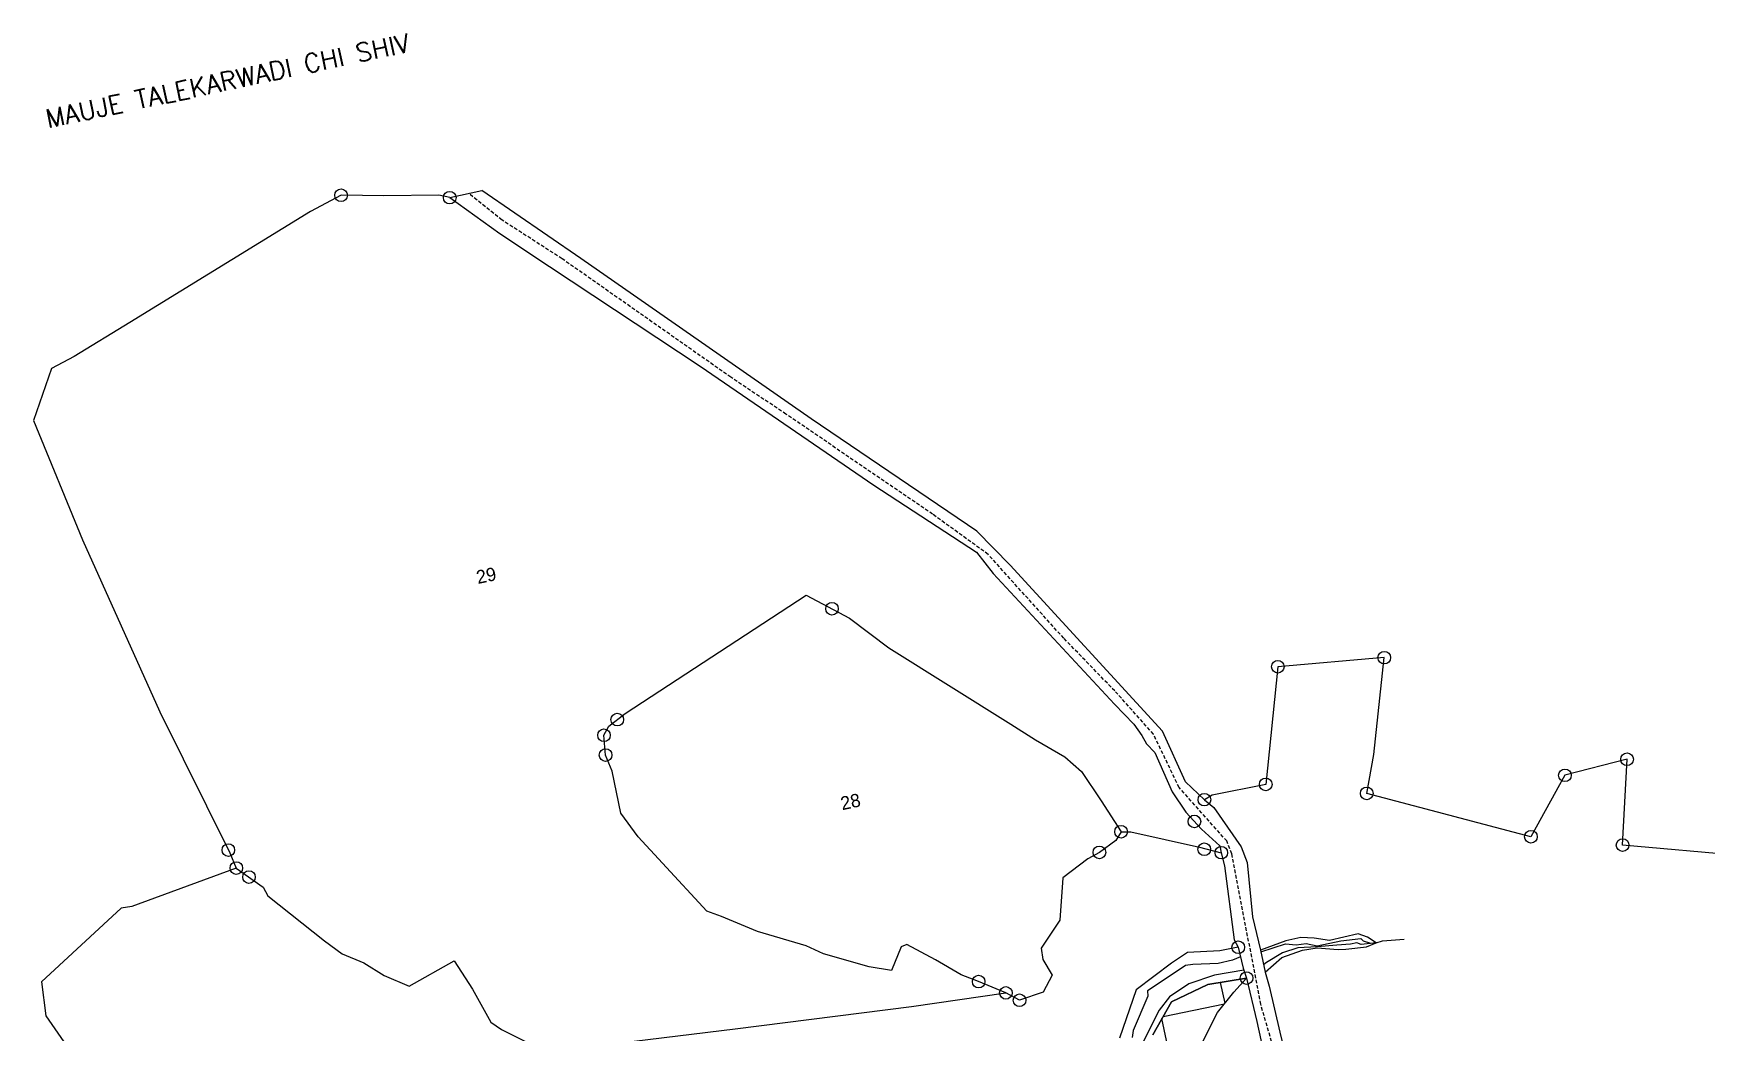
# Model space of a CAD drawing. Header units: metres. Extents: x 349664 to 353992, y 1754751 to 1758067.
# Drawn here: x 351329 to 352504, y 1757366 to 1758067 of the extents above; entities that cross this region are included whole.
import ezdxf
from ezdxf.enums import TextEntityAlignment as Align

# ---------------------------------------------------------------- set-up
doc = ezdxf.new("R2010")
doc.units = ezdxf.units.M
doc.linetypes.add('DASHED', pattern=[0.75, 0.5, -0.25])
for name, color, linetype in [('LINE_WATER', 4, 'Continuous'), ('OFF', 1, 'Continuous'), ('OTHERS', 1, 'Continuous'), ('POLY_HATCH', 12, 'Continuous'), ('POLY_PARCEL', 6, 'Continuous'), ('POLY_ROAD', 30, 'Continuous'), ('POLY_WATER', 4, 'Continuous'), ('TEXT_MAPOUT', 7, 'Continuous'), ('TEXT_PARCEL', 7, 'Continuous'), ('V_BOUND_LINE', 7, 'Continuous')]:
    doc.layers.add(name, color=color, linetype=linetype)
doc.styles.add('kruti dev 050', font='')
doc.styles.get("Standard").update_dxf_attribs({"font": 'simplex.shx'})
doc.styles.get('kruti dev 050').set_extended_font_data('Kruti Dev 050')

msp = doc.modelspace()

# ---------------------------------------------------------------- linework, layer by layer
for centre in [(351545.2, 1757953.9), (351621.5, 1757952.2), (351889.9, 1757663.6), (352277.7, 1757629.3), (352203, 1757622.9), (351739.1, 1757585.8), (351729.8, 1757574.8), (351730.9, 1757560.9), (352448.2, 1757558), (352194.5, 1757540.3), (352404.6, 1757546.7), (352151.4, 1757529.6), (352265.4, 1757534), (352144.4, 1757514.3), (352092.9, 1757507.1), (352380.7, 1757503.6), (351466, 1757494.2), (352077.7, 1757492.6), (352151.3, 1757494.8), (352163.3, 1757492.4), (352445.1, 1757497.7), (351471.6, 1757481.6), (351480.5, 1757475.3), (352175.2, 1757426), (351992.9, 1757401.9), (352181, 1757404.4), (352012, 1757394), (352021.6, 1757388.8)]:
    msp.add_circle(centre, 4.43)
at = {"layer": 'LINE_WATER'}
for p, q in [((352191, 1757422.8), (352208.3, 1757428.4)), ((352206.3, 1757422.2), (352195.1, 1757415.3)), ((352217, 1757425.7), (352206.3, 1757422.2)), ((352208.3, 1757428.4), (352215.8, 1757427.8)), ((352215.8, 1757427.8), (352222.8, 1757428.6)), ((352230.7, 1757426.4), (352217, 1757425.7)), ((352222.8, 1757428.6), (352230.6, 1757426.9)), ((352230.6, 1757426.9), (352247.2, 1757430.6)), ((352244.5, 1757427.5), (352230.7, 1757426.4)), ((352253.9, 1757428.2), (352244.5, 1757427.5)), ((352247.2, 1757430.6), (352261.2, 1757432.2)), ((352258.5, 1757429), (352253.9, 1757428.2)), ((352261.6, 1757428), (352258.5, 1757429)), ((352261.2, 1757432.2), (352262.8, 1757430.4)), ((352272.1, 1757429.2), (352261.6, 1757428)), ((352262.8, 1757430.4), (352268.1, 1757428.9)), ((352268.1, 1757428.9), (352272.1, 1757429.2)), ((352138.1, 1757413.2), (352125.3, 1757404.6)), ((352143.2, 1757413.8), (352138.1, 1757413.2)), ((352161.1, 1757414.7), (352143.2, 1757413.8)), ((352171.2, 1757416.9), (352161.1, 1757414.7)), ((352176.8, 1757419.3), (352171.2, 1757416.9)), ((352195.1, 1757415.3), (352192.9, 1757413.7)), ((352125.3, 1757404.6), (352111.5, 1757395.4)), ((352140.6, 1757400.4), (352126.8, 1757391.1)), ((352158.4, 1757406.3), (352140.6, 1757400.4)), ((352179.1, 1757409.9), (352158.4, 1757406.3)), ((352111.8, 1757391.7), (352101.4, 1757367.6)), ((352111.5, 1757395.4), (352111.8, 1757391.7)), ((352126.8, 1757391.1), (352119.6, 1757381.9)), ((352119.6, 1757381.9), (352108.7, 1757360.1)), ((352101.4, 1757367.6), (352100.7, 1757362.6))]:
    msp.add_line(p, q, dxfattribs=at)
at = {"layer": 'OFF'}
msp.add_line((351621.5, 1757952.2), (351644.1, 1757957.2), dxfattribs=at)
at = {"layer": 'OTHERS', "linetype": 'DASHED', "ltscale": 5}
for p, q in [((351658.2, 1757936.4), (351634.9, 1757955.2)), ((351700.4, 1757909.3), (351658.2, 1757936.4)), ((351818.9, 1757826.1), (351700.4, 1757909.3)), ((351857.6, 1757800.2), (351818.9, 1757826.1)), ((351960.6, 1757730), (351857.6, 1757800.2)), ((351999.5, 1757701.8), (351960.6, 1757730)), ((352052.7, 1757642.9), (351999.5, 1757701.8)), ((352088.5, 1757605.9), (352052.7, 1757642.9)), ((352115.6, 1757575.6), (352088.5, 1757605.9)), ((352133.7, 1757538.1), (352115.6, 1757575.6)), ((352167.2, 1757500.6), (352133.7, 1757538.1)), ((352170.7, 1757491.6), (352167.2, 1757500.6)), ((352191, 1757386), (352170.7, 1757491.6)), ((352226.8, 1757262.6), (352191, 1757386))]:
    msp.add_line(p, q, dxfattribs=at)
at = {"layer": 'POLY_HATCH'}
for p, q in [((352153.8, 1757399.8), (352128.3, 1757387.8)), ((352181, 1757404.4), (352153.8, 1757399.8)), ((352172.2, 1757394.5), (352181, 1757404.4)), ((352128.3, 1757387.8), (352115.3, 1757364.6)), ((352160.6, 1757380.2), (352172.2, 1757394.5)), ((352149.9, 1757358.8), (352160.6, 1757380.2))]:
    msp.add_line(p, q, dxfattribs=at)
at = {"layer": 'POLY_HATCH', "linetype": 'Continuous'}
for p, q in [((352165.9, 1757386.7), (352162.8, 1757401.3)), ((352130.8, 1757332.5), (352121.6, 1757375.9)), ((352122.4, 1757377.3), (352165.6, 1757386.4))]:
    msp.add_line(p, q, dxfattribs=at)
at = {"layer": 'POLY_PARCEL'}
for p, q in [((351744.7, 1757590), (351871.7, 1757673.1)), ((351871.7, 1757673.1), (351902.3, 1757657.1)), ((351902.3, 1757657.1), (351929.8, 1757636.3)), ((351929.8, 1757636.3), (352015.6, 1757582.7)), ((351733.1, 1757581.3), (351744.7, 1757590)), ((351729.8, 1757574.8), (351733.1, 1757581.3)), ((351730.9, 1757560.9), (351729.8, 1757574.8)), ((352015.6, 1757582.7), (352032.9, 1757571.6)), ((352032.9, 1757571.6), (352053.5, 1757559.7)), ((351735.5, 1757549.6), (351730.9, 1757560.9)), ((352053.5, 1757559.7), (352065.1, 1757549.4)), ((351741.7, 1757520.2), (351735.5, 1757549.6)), ((352065.1, 1757549.4), (352078.9, 1757528.8)), ((352078.9, 1757528.8), (352092.9, 1757507.1)), ((351753.9, 1757503.6), (351741.7, 1757520.2)), ((352092.9, 1757507.1), (352089.2, 1757501)), ((352092.9, 1757507.1), (352099.8, 1757507.1)), ((352099.8, 1757507.1), (352147.9, 1757496.2)), ((351770.9, 1757485.1), (351753.9, 1757503.6)), ((352089.2, 1757501), (352077.7, 1757492.6)), ((352147.9, 1757496.2), (352163.3, 1757492.4)), ((351471.6, 1757481.6), (351490.4, 1757468.2)), ((351802.1, 1757451.3), (351770.9, 1757485.1)), ((352069.6, 1757488.1), (352052.1, 1757474.8)), ((352077.7, 1757492.6), (352069.6, 1757488.1)), ((352052.1, 1757474.8), (352049.9, 1757445)), ((351490.4, 1757468.2), (351493.8, 1757462.1)), ((351493.8, 1757462.1), (351533.5, 1757430.6)), ((351812.3, 1757447.6), (351802.1, 1757451.3)), ((351837.7, 1757437.1), (351812.3, 1757447.6)), ((351871.8, 1757426.9), (351837.7, 1757437.1)), ((352049.9, 1757445), (352036.9, 1757425.3)), ((351533.5, 1757430.6), (351546, 1757421.3)), ((351883.9, 1757421.4), (351871.8, 1757426.9)), ((351938.4, 1757426.3), (351931.8, 1757409.7)), ((351942.4, 1757427.9), (351938.4, 1757426.3)), ((351962.5, 1757417.2), (351942.4, 1757427.9)), ((352036.9, 1757425.3), (352037.9, 1757417.4)), ((351546, 1757421.3), (351561.1, 1757415.1)), ((351561.1, 1757415.1), (351575.4, 1757406.1)), ((351592.9, 1757398.6), (351624.7, 1757416.5)), ((351624.7, 1757416.5), (351637.4, 1757396.5)), ((351915.9, 1757412.3), (351883.9, 1757421.4)), ((351931.8, 1757409.7), (351915.9, 1757412.3)), ((351980.7, 1757406.6), (351962.5, 1757417.2)), ((352037.9, 1757417.4), (352044.5, 1757406.4)), ((351575.4, 1757406.1), (351592.9, 1757398.6)), ((351992.9, 1757401.9), (351980.7, 1757406.6)), ((352012, 1757394), (351992.9, 1757401.9)), ((352044.5, 1757406.4), (352038.2, 1757394.5)), ((351637.4, 1757396.5), (351650.3, 1757373.5)), ((351945.8, 1757384.4), (352012, 1757394)), ((352021.6, 1757388.8), (352012, 1757394)), ((352038.2, 1757394.5), (352021.6, 1757388.8)), ((351821.8, 1757368.7), (351945.8, 1757384.4)), ((351650.3, 1757373.5), (351657.9, 1757368.3)), ((351657.9, 1757368.3), (351679.4, 1757357.6)), ((351751.1, 1757360), (351821.8, 1757368.7))]:
    msp.add_line(p, q, dxfattribs=at)
at = {"layer": 'POLY_ROAD'}
for p, q in [((351621.5, 1757952.2), (351656.7, 1757927)), ((351656.7, 1757927), (351691.5, 1757903.9)), ((351691.5, 1757903.9), (351797.4, 1757834)), ((351797.4, 1757834), (351919.2, 1757750.4)), ((351919.2, 1757750.4), (351991.3, 1757703.3)), ((351991.3, 1757703.3), (352003.1, 1757688.4)), ((352003.1, 1757688.4), (352088.3, 1757596.6)), ((352088.3, 1757596.6), (352101.8, 1757582.7)), ((352101.8, 1757582.7), (352107.4, 1757574.6)), ((352107.4, 1757574.6), (352110.7, 1757568.8)), ((352110.7, 1757568.8), (352116.5, 1757562.7)), ((352116.5, 1757562.7), (352128.8, 1757535.1)), ((352128.8, 1757535.1), (352138.4, 1757520.8)), ((352151.4, 1757529.6), (352158.1, 1757524)), ((352138.4, 1757520.8), (352149.5, 1757508.8)), ((352158.1, 1757524), (352177.3, 1757496.5)), ((352149.5, 1757508.8), (352162.2, 1757497.2)), ((352162.2, 1757497.2), (352163.3, 1757492.4)), ((352177.3, 1757496.5), (352181.5, 1757485.4)), ((352163.3, 1757492.4), (352165.5, 1757483.2)), ((352165.5, 1757483.2), (352172.4, 1757431.3)), ((352181.5, 1757485.4), (352185.1, 1757447.4)), ((352185.1, 1757447.4), (352190.8, 1757423.9)), ((352172.4, 1757431.3), (352175.2, 1757426)), ((352175.2, 1757426), (352178.6, 1757411.4)), ((352190.8, 1757423.9), (352194, 1757408.5)), ((352178.6, 1757411.4), (352181, 1757404.4)), ((352181, 1757404.4), (352188.2, 1757373.8)), ((352194, 1757408.5), (352196.9, 1757398.6)), ((352196.9, 1757398.6), (352204.4, 1757366.5)), ((352188.2, 1757373.8), (352196, 1757338.8)), ((352204.4, 1757366.5), (352212.4, 1757333.4))]:
    msp.add_line(p, q, dxfattribs=at)
at = {"layer": 'POLY_WATER'}
for p, q in [((352259.5, 1757435.5), (352239.3, 1757430.8)), ((352265.9, 1757433.1), (352259.5, 1757435.5)), ((352139.5, 1757422.4), (352128.2, 1757414.8)), ((352162.2, 1757423.5), (352139.5, 1757422.4)), ((352175.2, 1757426), (352162.2, 1757423.5)), ((352208.6, 1757430.5), (352190.8, 1757423.9)), ((352205.9, 1757418.7), (352220.3, 1757423.9)), ((352219.2, 1757432.9), (352208.6, 1757430.5)), ((352228.5, 1757432.4), (352219.2, 1757432.9)), ((352220.3, 1757423.9), (352230.7, 1757425.5)), ((352239.3, 1757430.8), (352228.5, 1757432.4)), ((352230.7, 1757425.5), (352245.3, 1757424.4)), ((352245.3, 1757424.4), (352250.7, 1757424.7)), ((352250.7, 1757424.7), (352265.2, 1757426.4)), ((352265.2, 1757426.4), (352272.1, 1757429.2)), ((352272.1, 1757429.2), (352265.9, 1757433.1)), ((352272.1, 1757429.2), (352276.5, 1757430.6)), ((352276.5, 1757430.6), (352291.6, 1757431.6)), ((352128.2, 1757414.8), (352103.5, 1757396.2)), ((352194, 1757408.5), (352205.9, 1757418.7)), ((352128.3, 1757387.8), (352153.8, 1757399.8)), ((352153.8, 1757399.8), (352181, 1757404.4)), ((352103.5, 1757396.2), (352091.9, 1757362.3)), ((352115.3, 1757364.6), (352128.3, 1757387.8))]:
    msp.add_line(p, q, dxfattribs=at)
at = {"layer": 'V_BOUND_LINE'}
for p, q in [((351545.2, 1757953.9), (351523.6, 1757942.4)), ((351575.1, 1757953.4), (351545.2, 1757953.9)), ((351613.8, 1757953.9), (351575.1, 1757953.4)), ((351621.5, 1757952.2), (351613.8, 1757953.9)), ((351713.6, 1757909.5), (351644.1, 1757957.2)), ((351523.6, 1757942.4), (351396.9, 1757864.6)), ((351875.3, 1757796.9), (351713.6, 1757909.5)), ((351396.9, 1757864.6), (351357.7, 1757840.6)), ((351357.7, 1757840.6), (351341.9, 1757832.3)), ((351341.9, 1757832.3), (351329.2, 1757795.7)), ((351329.2, 1757795.7), (351363.6, 1757712)), ((351991.6, 1757718), (351875.3, 1757796.9)), ((352015, 1757694.2), (351991.6, 1757718)), ((351363.6, 1757712), (351417.8, 1757591.3)), ((352122.1, 1757577.8), (352015, 1757694.2)), ((352203, 1757622.9), (352194.5, 1757540.3)), ((352277.7, 1757629.3), (352203, 1757622.9)), ((352270.5, 1757561.3), (352277.7, 1757629.3)), ((351417.8, 1757591.3), (351467, 1757492.3)), ((352138.2, 1757542.2), (352122.1, 1757577.8)), ((352265.4, 1757534), (352270.5, 1757561.3)), ((352448.2, 1757558), (352404.6, 1757546.7)), ((352445.1, 1757497.7), (352448.2, 1757558)), ((352151.4, 1757529.6), (352138.2, 1757542.2)), ((352194.5, 1757540.3), (352156.8, 1757532.8)), ((352404.6, 1757546.7), (352380.7, 1757503.6)), ((352156.8, 1757532.8), (352151.4, 1757529.6)), ((352380.7, 1757503.6), (352265.4, 1757534)), ((352561.8, 1757487.3), (352445.1, 1757497.7)), ((351471.6, 1757481.6), (351398.3, 1757454.7)), ((351467, 1757492.3), (351471.6, 1757481.6)), ((351390.8, 1757453.5), (351334.8, 1757401.7)), ((351398.3, 1757454.7), (351390.8, 1757453.5)), ((351334.8, 1757401.7), (351337.8, 1757377.9)), ((351337.8, 1757377.9), (351368.4, 1757333.8))]:
    msp.add_line(p, q, dxfattribs=at)

# ---------------------------------------------------------------- texts
at = {"layer": 'TEXT_MAPOUT'}
msp.add_text('MAUJE TALEKARWADI CHI SHIV', height=13.019, rotation=11.9324, dxfattribs=at).set_placement((351339.2, 1758001))
at = {"layer": 'TEXT_PARCEL', "style": 'kruti dev 050'}
for s, p in [('29', (351647.1, 1757687)), ('28', (351902.9, 1757528.2))]:
    msp.add_text(s, height=9.37, rotation=11.9324, dxfattribs=at).set_placement(p, align=Align.MIDDLE)

doc.saveas('drawing.dxf')
